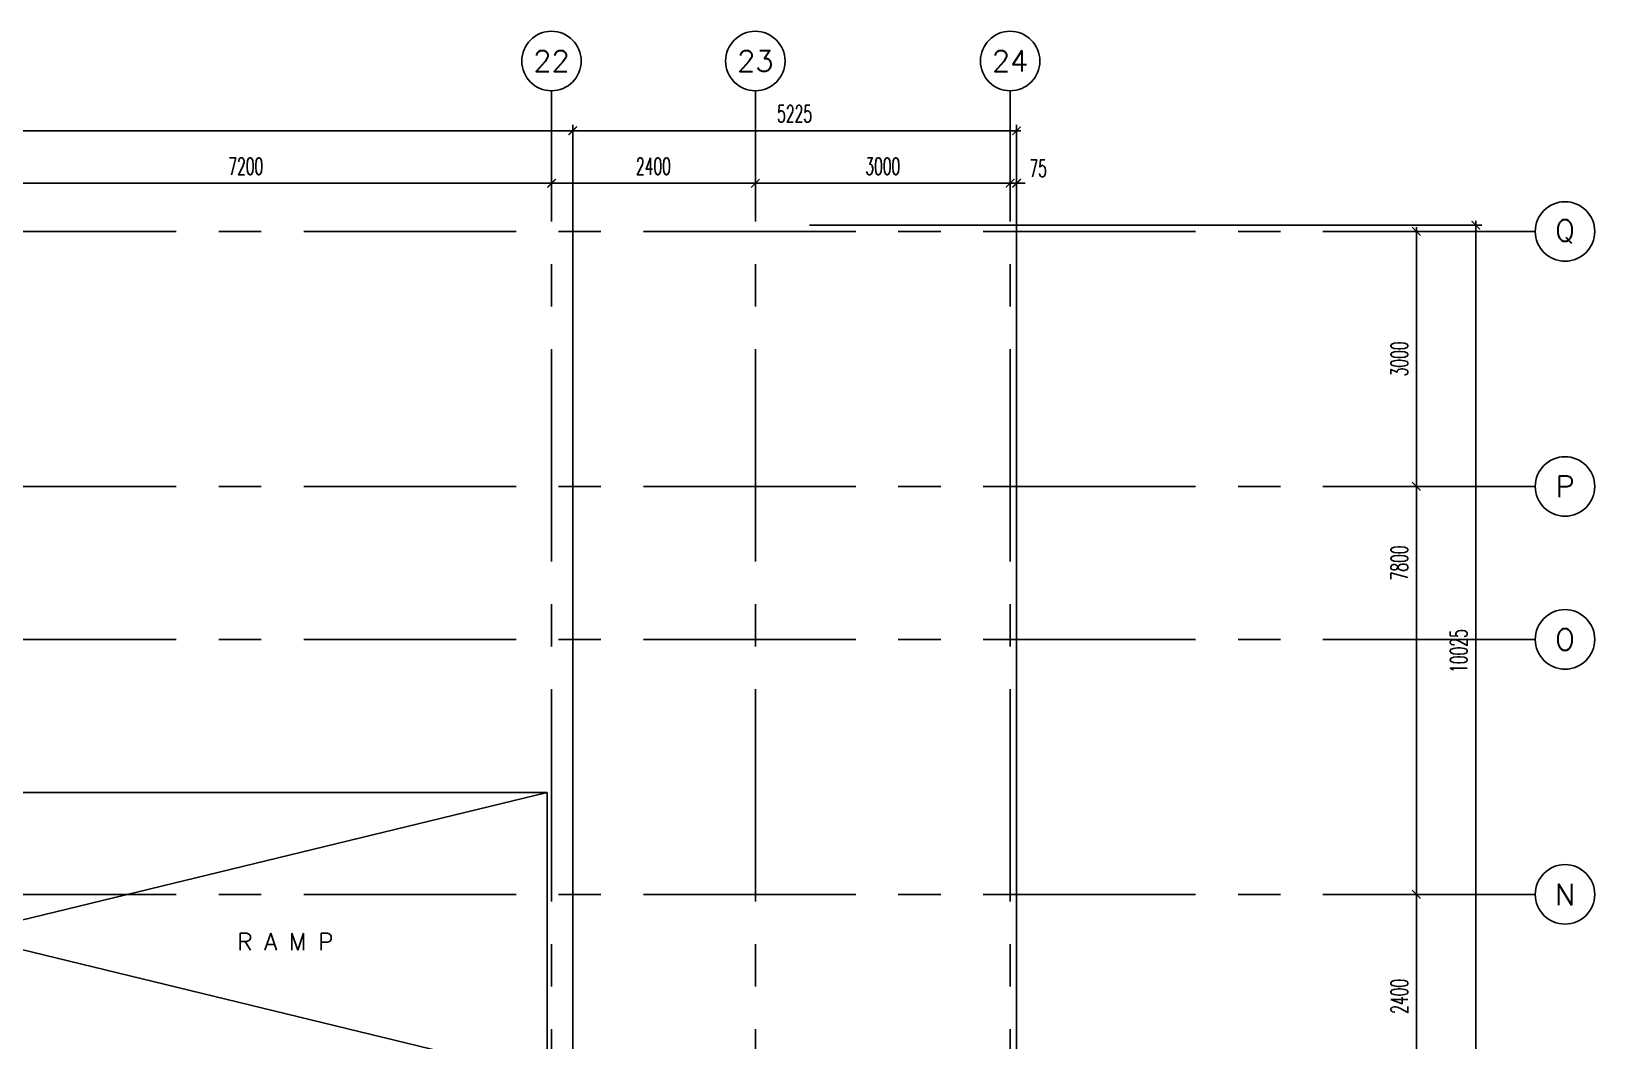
# Model space of a CAD drawing. Extents: x 0 to 93.3, y -13.5 to 76.8.
# Drawn here: x 74.89 to 93.3, y 64.9 to 76.77 of the extents above; entities that cross this region are included whole.
import ezdxf
from ezdxf.enums import TextEntityAlignment as Align

# ---------------------------------------------------------------- set-up
doc = ezdxf.new("R2010")
doc.units = 0
doc.header["$MEASUREMENT"] = 0
doc.header["$PDMODE"] = 3
doc.header["$PDSIZE"] = 0.1
doc.linetypes.add('CENTERX2', pattern=[4, 2.5, -0.5, 0.5, -0.5])
doc.layers.get('0').update_dxf_attribs({"color": 11, "linetype": 'CONTINUOUS'})
doc.layers.get('DEFPOINTS').update_dxf_attribs({"color": 11, "linetype": 'CONTINUOUS'})
for name, color, linetype in [('AX-CR', 11, 'CONTINUOUS'), ('AX-DIM', 11, 'CONTINUOUS'), ('AX-TXT', 11, 'CONTINUOUS'), ('AXES', 11, 'CENTERX2'), ('BORDER', 11, 'CONTINUOUS'), ('RM-NAME', 11, 'CONTINUOUS'), ('SLOPE', 11, 'CONTINUOUS'), ('STR', 11, 'CONTINUOUS')]:
    doc.layers.add(name, color=color, linetype=linetype)
doc.styles.add('ROMANS', font='ROMANS.shx', dxfattribs={"width": 0.6})
doc.dimstyles.new('STANDARD in', dxfattribs={"dimtxt": 0.2, "dimasz": 0.1, "dimexe": 0.07, "dimexo": 0.05, "dimgap": 0.1, "dimtad": 1, "dimdec": 0, "dimlfac": 1000, "dimzin": 0, "dimdsep": 46, "dimtxsty": 'ROMANS', "dimblk": 'ARCHTICK', "dimcen": 0.05, "dimdle": 0.05, "dimclrd": 7, "dimclre": 7, "dimclrt": 2, "dimadec": 0, "dimazin": 0, "dimtfac": 1, "dimtdec": 0, "dimtmove": 2, "dimatfit": 3, "dimldrblk": 'ARCHTICK', "dimfxl": 0, "dimtolj": 1, "dimtzin": 0, "dimarcsym": 0})

# ---------------------------------------------------------------- blocks, each defined once
blk = doc.blocks.new('_ARCHTICK')
at = {"color": 0, "linetype": 'ByBlock', "const_width": 0.15}
blk.add_lwpolyline([(-0.5, -0.5), (0.5, 0.5)], dxfattribs=at)
blk = doc.blocks.new('*D196')
at = {"layer": 'AX-DIM', "color": 7, "linetype": 'ByBlock', "lineweight": -2}
for p, q in [((84.059, 74.495), (91.972, 74.495)), ((91.902, 74.545), (91.902, 64.42)), ((91.252, 64.47), (91.972, 64.47))]:
    blk.add_line(p, q, dxfattribs=at)
at = {"layer": 'DEFPOINTS', "color": 0, "linetype": 'ByBlock'}
for p in [(84.009, 74.495), (91.202, 64.47), (91.902, 64.47)]:
    blk.add_point(p, dxfattribs=at)
at = {"layer": 'AX-DIM', "color": 7, "linetype": 'ByBlock', "lineweight": -2, "xscale": 0.1, "yscale": 0.1, "zscale": 0.1}
for p, rotation in [((91.902, 74.495), 90), ((91.902, 64.47), 270)]:
    blk.add_blockref('_ARCHTICK', p, dxfattribs=dict(at, rotation=rotation))
at = {"layer": 'AX-DIM', "color": 2, "linetype": 'ByBlock', "insert": (91.702, 69.483), "char_height": 0.2, "attachment_point": 5, "rotation": 90, "style": 'ROMANS'}
blk.add_mtext('\\A1;10025', dxfattribs=at)
blk = doc.blocks.new('*D171')
at = {"layer": 'AX-DIM', "color": 7, "linetype": 'ByBlock', "lineweight": -2}
for p, q in [((73.77, 74.987), (81.07, 74.987)), ((73.82, 74.637), (73.82, 75.057)), ((81.02, 74.637), (81.02, 75.057))]:
    blk.add_line(p, q, dxfattribs=at)
at = {"layer": 'DEFPOINTS', "color": 0, "linetype": 'ByBlock'}
for p in [(81.02, 74.987), (73.82, 74.587), (81.02, 74.587)]:
    blk.add_point(p, dxfattribs=at)
at = {"layer": 'AX-DIM', "color": 7, "linetype": 'ByBlock', "lineweight": -2, "xscale": 0.1, "yscale": 0.1, "zscale": 0.1, "rotation": 180}
blk.add_blockref('_ARCHTICK', (73.82, 74.987), dxfattribs=at)
at = {"layer": 'AX-DIM', "color": 7, "linetype": 'ByBlock', "lineweight": -2, "xscale": 0.1, "yscale": 0.1, "zscale": 0.1}
blk.add_blockref('_ARCHTICK', (81.02, 74.987), dxfattribs=at)
at = {"layer": 'AX-DIM', "color": 2, "linetype": 'ByBlock', "insert": (77.42, 75.187), "char_height": 0.2, "attachment_point": 5, "style": 'ROMANS'}
blk.add_mtext('\\A1;7200', dxfattribs=at)
blk = doc.blocks.new('*D172')
at = {"layer": 'AX-DIM', "color": 7, "linetype": 'ByBlock', "lineweight": -2}
for p, q in [((80.97, 74.987), (83.47, 74.987)), ((81.02, 74.637), (81.02, 75.057)), ((83.42, 74.637), (83.42, 75.057))]:
    blk.add_line(p, q, dxfattribs=at)
at = {"layer": 'DEFPOINTS', "color": 0, "linetype": 'ByBlock'}
for p in [(83.42, 74.987), (81.02, 74.587), (83.42, 74.587)]:
    blk.add_point(p, dxfattribs=at)
at = {"layer": 'AX-DIM', "color": 7, "linetype": 'ByBlock', "lineweight": -2, "xscale": 0.1, "yscale": 0.1, "zscale": 0.1, "rotation": 180}
blk.add_blockref('_ARCHTICK', (81.02, 74.987), dxfattribs=at)
at = {"layer": 'AX-DIM', "color": 7, "linetype": 'ByBlock', "lineweight": -2, "xscale": 0.1, "yscale": 0.1, "zscale": 0.1}
blk.add_blockref('_ARCHTICK', (83.42, 74.987), dxfattribs=at)
at = {"layer": 'AX-DIM', "color": 2, "linetype": 'ByBlock', "insert": (82.22, 75.187), "char_height": 0.2, "attachment_point": 5, "style": 'ROMANS'}
blk.add_mtext('\\A1;2400', dxfattribs=at)
blk = doc.blocks.new('*D173')
at = {"layer": 'AX-DIM', "color": 7, "linetype": 'ByBlock', "lineweight": -2}
for p, q in [((83.37, 74.987), (86.47, 74.987)), ((83.42, 74.637), (83.42, 75.057)), ((86.42, 74.637), (86.42, 75.057))]:
    blk.add_line(p, q, dxfattribs=at)
at = {"layer": 'DEFPOINTS', "color": 0, "linetype": 'ByBlock'}
for p in [(86.42, 74.987), (83.42, 74.587), (86.42, 74.587)]:
    blk.add_point(p, dxfattribs=at)
at = {"layer": 'AX-DIM', "color": 7, "linetype": 'ByBlock', "lineweight": -2, "xscale": 0.1, "yscale": 0.1, "zscale": 0.1, "rotation": 180}
blk.add_blockref('_ARCHTICK', (83.42, 74.987), dxfattribs=at)
at = {"layer": 'AX-DIM', "color": 7, "linetype": 'ByBlock', "lineweight": -2, "xscale": 0.1, "yscale": 0.1, "zscale": 0.1}
blk.add_blockref('_ARCHTICK', (86.42, 74.987), dxfattribs=at)
at = {"layer": 'AX-DIM', "color": 2, "linetype": 'ByBlock', "insert": (84.92, 75.187), "char_height": 0.2, "attachment_point": 5, "style": 'ROMANS'}
blk.add_mtext('\\A1;3000', dxfattribs=at)
blk = doc.blocks.new('*D174')
at = {"layer": 'AX-DIM', "color": 7, "linetype": 'ByBlock', "lineweight": -2}
for p, q in [((86.42, 74.987), (86.32, 74.987)), ((86.42, 74.637), (86.42, 75.057)), ((86.42, 74.987), (86.495, 74.987)), ((86.495, 74.637), (86.495, 75.057)), ((86.495, 74.987), (86.595, 74.987))]:
    blk.add_line(p, q, dxfattribs=at)
at = {"layer": 'DEFPOINTS', "color": 0, "linetype": 'ByBlock'}
for p in [(86.495, 74.987), (86.42, 74.587), (86.495, 74.587)]:
    blk.add_point(p, dxfattribs=at)
at = {"layer": 'AX-DIM', "color": 7, "linetype": 'ByBlock', "lineweight": -2, "xscale": 0.1, "yscale": 0.1, "zscale": 0.1}
blk.add_blockref('_ARCHTICK', (86.42, 74.987), dxfattribs=at)
at = {"layer": 'AX-DIM', "color": 7, "linetype": 'ByBlock', "lineweight": -2, "xscale": 0.1, "yscale": 0.1, "zscale": 0.1, "rotation": 180}
blk.add_blockref('_ARCHTICK', (86.495, 74.987), dxfattribs=at)
at = {"layer": 'AX-DIM', "color": 2, "linetype": 'ByBlock', "insert": (86.75, 75.162), "char_height": 0.2, "attachment_point": 5, "style": 'ROMANS'}
blk.add_mtext('\\A1;75', dxfattribs=at)
blk = doc.blocks.new('AXU')
at = {"layer": 'AX-CR'}
blk.add_circle((0, 350), 350, dxfattribs=at)
at = {"layer": 'AX-TXT', "style": 'ROMANS'}
blk.add_attdef('AX', text='', height=250, dxfattribs=at).set_placement((0, 350), align=Align.MIDDLE)
blk = doc.blocks.new('*D195')
at = {"layer": 'AX-DIM', "color": 7, "lineweight": -2}
for p, q in [((90.852, 74.42), (91.272, 74.42)), ((91.202, 71.37), (91.202, 74.47)), ((90.852, 71.42), (91.272, 71.42))]:
    blk.add_line(p, q, dxfattribs=at)
at = {"layer": 'DEFPOINTS', "color": 0}
for p in [(90.802, 74.42), (91.202, 74.42), (90.802, 71.42)]:
    blk.add_point(p, dxfattribs=at)
at = {"layer": 'AX-DIM', "color": 7, "lineweight": -2, "xscale": 0.1, "yscale": 0.1, "zscale": 0.1}
for p, rotation in [((91.202, 74.42), 90), ((91.202, 71.42), 270)]:
    blk.add_blockref('_ARCHTICK', p, dxfattribs=dict(at, rotation=rotation))
at = {"layer": 'AX-DIM', "color": 2, "insert": (91.002, 72.92), "char_height": 0.2, "attachment_point": 5, "rotation": 90, "style": 'ROMANS'}
blk.add_mtext('\\A1;3000', dxfattribs=at)
blk = doc.blocks.new('AXR')
at = {"layer": 'AX-CR'}
blk.add_circle((350, 0), 350, dxfattribs=at)
at = {"layer": 'AX-TXT', "style": 'ROMANS'}
blk.add_attdef('AX', text='', height=250, dxfattribs=at).set_placement((350, 0), align=Align.MIDDLE)
blk = doc.blocks.new('*D194')
at = {"layer": 'AX-DIM', "color": 7, "lineweight": -2}
for p, q in [((90.852, 74.42), (91.272, 74.42)), ((91.202, 74.47), (91.202, 66.57)), ((90.852, 66.62), (91.272, 66.62))]:
    blk.add_line(p, q, dxfattribs=at)
at = {"layer": 'DEFPOINTS', "color": 0}
for p in [(90.802, 74.42), (90.802, 66.62), (91.202, 66.62)]:
    blk.add_point(p, dxfattribs=at)
at = {"layer": 'AX-DIM', "color": 7, "lineweight": -2, "xscale": 0.1, "yscale": 0.1, "zscale": 0.1}
for p, rotation in [((91.202, 74.42), 90), ((91.202, 66.62), 270)]:
    blk.add_blockref('_ARCHTICK', p, dxfattribs=dict(at, rotation=rotation))
at = {"layer": 'AX-DIM', "color": 2, "insert": (91.002, 70.52), "char_height": 0.2, "attachment_point": 5, "rotation": 90, "style": 'ROMANS'}
blk.add_mtext('\\A1;7800', dxfattribs=at)
blk = doc.blocks.new('*D193')
at = {"layer": 'AX-DIM', "color": 7, "lineweight": -2}
for p, q in [((91.202, 66.67), (91.202, 64.17)), ((90.852, 66.62), (91.272, 66.62)), ((90.852, 64.22), (91.272, 64.22))]:
    blk.add_line(p, q, dxfattribs=at)
at = {"layer": 'DEFPOINTS', "color": 0}
for p in [(90.802, 66.62), (90.802, 64.22), (91.202, 64.22)]:
    blk.add_point(p, dxfattribs=at)
at = {"layer": 'AX-DIM', "color": 7, "lineweight": -2, "xscale": 0.1, "yscale": 0.1, "zscale": 0.1}
for p, rotation in [((91.202, 66.62), 90), ((91.202, 64.22), 270)]:
    blk.add_blockref('_ARCHTICK', p, dxfattribs=dict(at, rotation=rotation))
at = {"layer": 'AX-DIM', "color": 2, "insert": (91.002, 65.42), "char_height": 0.2, "attachment_point": 5, "rotation": 90, "style": 'ROMANS'}
blk.add_mtext('\\A1;2400', dxfattribs=at)
blk = doc.blocks.new('*D192')
at = {"layer": 'AX-DIM', "color": 7, "lineweight": -2}
for p, q in [((90.852, 74.42), (91.272, 74.42)), ((91.202, 74.47), (91.202, 71.37)), ((90.852, 71.42), (91.272, 71.42))]:
    blk.add_line(p, q, dxfattribs=at)
at = {"layer": 'DEFPOINTS', "color": 0}
for p in [(90.802, 74.42), (90.802, 71.42), (91.202, 71.42)]:
    blk.add_point(p, dxfattribs=at)
at = {"layer": 'AX-DIM', "color": 7, "lineweight": -2, "xscale": 0.1, "yscale": 0.1, "zscale": 0.1}
for p, rotation in [((91.202, 74.42), 90), ((91.202, 71.42), 270)]:
    blk.add_blockref('_ARCHTICK', p, dxfattribs=dict(at, rotation=rotation))
at = {"layer": 'AX-DIM', "color": 2, "insert": (91.002, 72.92), "char_height": 0.2, "attachment_point": 5, "rotation": 90, "style": 'ROMANS'}
blk.add_mtext('\\A1;3000', dxfattribs=at)
blk = doc.blocks.new('*D138')
at = {"layer": 'AX-DIM', "color": 7, "lineweight": -2}
for p, q in [((81.27, 74.955), (81.27, 75.675)), ((86.495, 57.669), (86.495, 75.675)), ((81.22, 75.605), (86.545, 75.605))]:
    blk.add_line(p, q, dxfattribs=at)
at = {"layer": 'DEFPOINTS', "color": 0}
for p in [(86.495, 75.605), (81.27, 74.905), (86.495, 57.619)]:
    blk.add_point(p, dxfattribs=at)
at = {"layer": 'AX-DIM', "color": 7, "lineweight": -2, "xscale": 0.1, "yscale": 0.1, "zscale": 0.1, "rotation": 180}
blk.add_blockref('_ARCHTICK', (81.27, 75.605), dxfattribs=at)
at = {"layer": 'AX-DIM', "color": 7, "lineweight": -2, "xscale": 0.1, "yscale": 0.1, "zscale": 0.1}
blk.add_blockref('_ARCHTICK', (86.495, 75.605), dxfattribs=at)
at = {"layer": 'AX-DIM', "color": 2, "insert": (83.882, 75.805), "char_height": 0.2, "attachment_point": 5, "style": 'ROMANS'}
blk.add_mtext('\\A1;5225', dxfattribs=at)
blk = doc.blocks.new('*D137')
at = {"layer": 'AX-DIM', "color": 7, "lineweight": -2}
for p, q in [((6.58, 73.123), (6.58, 75.675)), ((81.27, 63.477), (81.27, 75.675)), ((6.53, 75.605), (81.32, 75.605))]:
    blk.add_line(p, q, dxfattribs=at)
at = {"layer": 'DEFPOINTS', "color": 0}
for p in [(81.27, 75.605), (6.58, 73.073), (81.27, 63.427)]:
    blk.add_point(p, dxfattribs=at)
at = {"layer": 'AX-DIM', "color": 7, "lineweight": -2, "xscale": 0.1, "yscale": 0.1, "zscale": 0.1, "rotation": 180}
blk.add_blockref('_ARCHTICK', (6.58, 75.605), dxfattribs=at)
at = {"layer": 'AX-DIM', "color": 7, "lineweight": -2, "xscale": 0.1, "yscale": 0.1, "zscale": 0.1}
blk.add_blockref('_ARCHTICK', (81.27, 75.605), dxfattribs=at)
at = {"layer": 'AX-DIM', "color": 2, "insert": (43.925, 75.805), "char_height": 0.2, "attachment_point": 5, "style": 'ROMANS'}
blk.add_mtext('\\A1;74690', dxfattribs=at)

msp = doc.modelspace()

# ---------------------------------------------------------------- linework, layer by layer
at = {"layer": 'AXES'}
for p, q in [((81.0195, -1.4643), (81.0195, 76.0748)), ((83.4195, -1.4643), (83.4195, 76.0748)), ((86.4195, -1.4643), (86.4195, 76.0748)), ((92.6023, 74.42), (22.7795, 74.42)), ((92.6023, 71.42), (22.7795, 71.42)), ((92.6023, 69.62), (22.7795, 69.62)), ((92.6023, 66.62), (22.7795, 66.62))]:
    msp.add_line(p, q, dxfattribs=at)
at = {"layer": 'BORDER'}
msp.add_line((80.9695, 67.82), (58.2945, 67.82), dxfattribs=at)
at = {"layer": 'SLOPE', "color": 5}
for q in [(80.9695, 67.82), (80.9695, 64.47)]:
    msp.add_line((74.0695, 66.145), q, dxfattribs=at)
at = {"layer": 'STR'}
msp.add_line((80.9695, 64.47), (80.9695, 67.82), dxfattribs=at)

# ---------------------------------------------------------------- block references
at = {"layer": 'AXES', "xscale": 0.001000000047497451, "yscale": 0.0009999999892897904, "zscale": 0.001}
for name, p, values in [('AXU', (81.0195, 76.0748), {'AX': '22'}), ('AXU', (83.4195, 76.0748), {'AX': '23'}), ('AXU', (86.4195, 76.0748), {'AX': '24'}), ('AXR', (92.6023, 74.42), {'AX': 'Q'}), ('AXR', (92.6023, 71.42), {'AX': 'P'}), ('AXR', (92.6023, 69.62), {'AX': 'O'}), ('AXR', (92.6023, 66.62), {'AX': 'N'})]:
    msp.add_blockref(name, p, dxfattribs=at).add_auto_attribs(values)

# ---------------------------------------------------------------- texts
at = {"layer": 'RM-NAME', "style": 'ROMANS'}
msp.add_text('R A M P', height=0.2, dxfattribs=at).set_placement((77.3204, 65.9621))

# ---------------------------------------------------------------- dimensions: what is measured, and where the dimension line sits
at = {"layer": 'AX-DIM'}
for base, p1, p2, picture, middle in [((81.2695, 75.6055), (6.5795, 73.0728), (81.2695, 63.4271), '*D137', (43.9245, 75.8055)), ((86.4945, 75.6055), (81.2695, 74.9055), (86.4945, 57.6195), '*D138', (83.882, 75.8055))]:
    dim = msp.add_linear_dim(base=base, p1=p1, p2=p2, dimstyle='STANDARD in', dxfattribs=at)
    dim.commit()
    dim.dimension.update_dxf_attribs({"geometry": picture, "text_midpoint": middle})
at = {"layer": 'AX-DIM', "color": 1, "linetype": 'ByBlock'}
for base, p1, p2, picture, middle in [((81.0195, 74.9872), (73.8195, 74.5872), (81.0195, 74.5872), '*D171', (77.4195, 75.1872)), ((83.4195, 74.9872), (81.0195, 74.5872), (83.4195, 74.5872), '*D172', (82.2195, 75.1872)), ((86.4195, 74.9872), (83.4195, 74.5872), (86.4195, 74.5872), '*D173', (84.9195, 75.1872))]:
    dim = msp.add_linear_dim(base=base, p1=p1, p2=p2, dimstyle='STANDARD in', dxfattribs=at)
    dim.commit()
    dim.dimension.update_dxf_attribs({"geometry": picture, "text_midpoint": middle})
dim = msp.add_linear_dim(base=(86.4945, 74.9872), p1=(86.4195, 74.5872), p2=(86.4945, 74.5872), dimstyle='STANDARD in', dxfattribs=at)
dim.commit()
dim.dimension.update_dxf_attribs({"geometry": '*D174', "text_midpoint": (86.7499, 75.1622), "dimtype": 160})
at = {"layer": 'AX-DIM', "linetype": 'ByBlock'}
dim = msp.add_linear_dim(base=(91.9023, 64.47), p1=(84.0094, 74.495), p2=(91.2023, 64.47), angle=270, dimstyle='STANDARD in', dxfattribs=at)
dim.commit()
dim.dimension.update_dxf_attribs({"geometry": '*D196', "text_midpoint": (91.7023, 69.4825)})
at = {"layer": 'AX-DIM', "color": 6}
for base, p1, p2, picture, middle in [((91.2023, 74.42), (90.8023, 71.42), (90.8023, 74.42), '*D195', (91.0023, 72.92)), ((91.2023, 66.62), (90.8023, 74.42), (90.8023, 66.62), '*D194', (91.0023, 70.52)), ((91.2023, 71.42), (90.8023, 74.42), (90.8023, 71.42), '*D192', (91.0023, 72.92)), ((91.2023, 64.22), (90.8023, 66.62), (90.8023, 64.22), '*D193', (91.0023, 65.42))]:
    dim = msp.add_linear_dim(base=base, p1=p1, p2=p2, angle=270, dimstyle='STANDARD in', dxfattribs=at)
    dim.commit()
    dim.dimension.update_dxf_attribs({"geometry": picture, "text_midpoint": middle})

doc.saveas('drawing.dxf')
